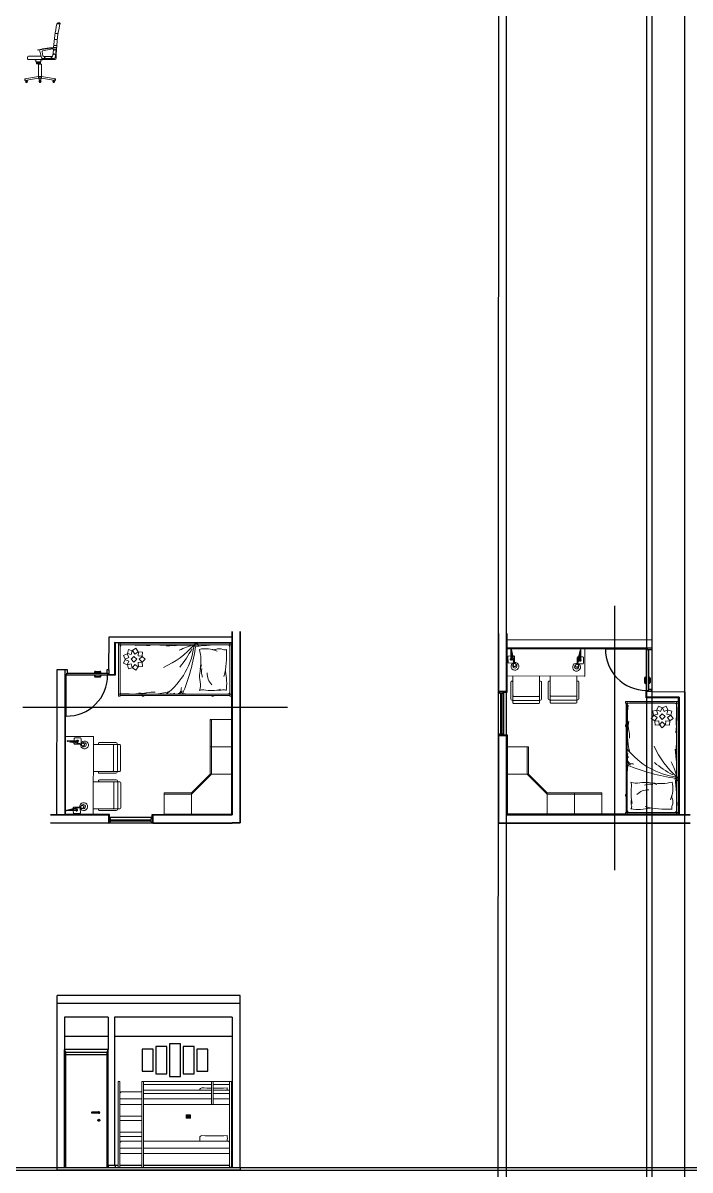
# Model space of a CAD drawing. Header units: millimetres. Extents: x 1895 to 4395, y 995 to 3089.
# Drawn here: x 3177 to 4395, y 995 to 3089 of the extents above; entities that cross this region are included whole.
import ezdxf

# ---------------------------------------------------------------- set-up
doc = ezdxf.new("R2010")
doc.units = ezdxf.units.MM
for name, color, linetype, lineweight in [('A-DOOR-FULL', 1, 'Continuous', 25), ('A-FURN', 2, 'Continuous', 18), ('A-GLAZ-FULL', 4, 'Continuous', 25), ('A-WALL-FULL', 3, 'Continuous', 35), ('A-WALL-FULL-EXTR', 3, 'Continuous', 35), ('A-WALL-FULL-INTR', 1, 'Continuous', 25), ('INFISSI_sez', 32, 'Continuous', 9)]:
    doc.layers.add(name, color=color, linetype=linetype, lineweight=lineweight)
doc.layers.add('PROSPETTI', color=252, linetype='Continuous')

# ---------------------------------------------------------------- blocks, each defined once
blk = doc.blocks.new('$MANIGLIA')
at = {"layer": 'PROSPETTI'}
blk.add_lwpolyline([(-21.1, -105.5, 1), (-21.1, -106.5), (-8.1, -106.5, 1), (-8.1, -105.5)], format="xyb", close=True, dxfattribs=at)
for radius in [2, 1]:
    blk.add_circle((-8.3, -120), radius, dxfattribs=at)
for centre, radius, start, end in [((-8.1, -106), 1.38, 201.3169, 158.6831), ((-19.6, -106), 0.5, 90, 270)]:
    blk.add_arc(centre, radius, start, end, dxfattribs=at)

msp = doc.modelspace()

# ---------------------------------------------------------------- linework, layer by layer
for p, q in [((4257.1, 2025.1, 35), (4257.1, 1542, 35)), ((3345.4, 1957.1), (3344.4, 1958.1)), ((3558.1, 1957.1), (3345.4, 1957.1)), ((3345.4, 1957.1), (3345.4, 1898)), ((3558.1, 1957.1), (3559.1, 1958.1)), ((3558.1, 1957.1), (3558.1, 1644.1)), ((4061.3, 1947.2, 35), (4060.5, 1948.2, 35)), ((4061.3, 1867.2, 35), (4061.3, 1947.2, 35)), ((4061.3, 1947.2, 35), (4315.5, 1947.2, 35)), ((3255.1, 1644.1), (3255.1, 1898.3)), ((3332.1, 1898, 24.6), (3332.1, 1898.2, 24.6)), ((3345.4, 1898), (3332.1, 1898, 24.6)), ((3345.4, 1898), (3344.4, 1899)), ((4055.4, 1867.2, 35), (4061.3, 1867.2, 35)), ((4061.3, 1867.2, 35), (4060.5, 1868.2, 35)), ((4315.2, 1857, 35), (4315.2, 1870.2, 59.6)), ((4315.2, 1870.2, 59.6), (4315.5, 1870.2, 59.6)), ((4315.2, 1857, 35), (4316.2, 1858, 35)), ((4374.4, 1857, 35), (4315.2, 1857, 35)), ((4374.4, 1857, 35), (4375.4, 1858, 35)), ((4374.4, 1644.2, 35), (4374.4, 1857, 35)), ((3177.2, 1839.9), (3660.4, 1839.9)), ((4055.4, 1789.2, 35), (4061.3, 1789.2, 35)), ((4061.3, 1789.2, 35), (4060.3, 1788.2, 35)), ((4061.3, 1789.2, 35), (4061.3, 1644.2, 35)), ((3255.1, 1644.1), (3254.1, 1643.3)), ((3335.1, 1644.1), (3255.1, 1644.1)), ((3335.1, 1644.1), (3334.1, 1643.3)), ((3335.1, 1638.2), (3335.1, 1644.1)), ((3413.1, 1638.2), (3413.1, 1644.1)), ((3413.1, 1644.1), (3414.1, 1643.1)), ((3413.1, 1644.1), (3558.1, 1644.1)), ((3558.1, 1644.1), (3559.1, 1643.1)), ((4061.3, 1644.2, 35), (4060.3, 1643.2, 35)), ((4374.4, 1644.2, 35), (4061.3, 1644.2, 35)), ((4374.4, 1644.2, 35), (4375.4, 1643.2, 35)), ((3574.1, 1313.5), (3239.5, 1313.5)), ((3239.5, 999.5), (3239.5, 1313.5)), ((3574.1, 999.5), (3574.1, 1313.5)), ((3574.1, 1298.6), (3239.5, 1298.6)), ((3253.1, 1273.5), (3253.1, 1214.5)), ((3333.1, 1273.5), (3253.1, 1273.5)), ((3333.1, 1273.5), (3333.1, 1214.5)), ((3559.1, 1273.5), (3344.4, 1273.5)), ((3344.4, 1273.5), (3344.4, 1003.5)), ((3559.1, 1273.5), (3559.1, 999.5)), ((3239.5, 1238.2), (3239.1, 1238.2)), ((3333.1, 1238.2), (3253.1, 1238.2)), ((3559.1, 1238.2), (3344.4, 1238.2)), ((3414.9, 1215.2), (3394.9, 1215.2)), ((3394.9, 1215.2), (3394.9, 1175.2)), ((3414.9, 1175.2), (3414.9, 1215.2)), ((3439.9, 1220.2), (3419.9, 1220.2)), ((3419.9, 1220.2), (3419.9, 1170.2)), ((3439.9, 1170.2), (3439.9, 1220.2)), ((3464.9, 1225.2), (3444.9, 1225.2)), ((3444.9, 1225.2), (3444.9, 1165.2)), ((3464.9, 1165.2), (3464.9, 1225.2)), ((3489.9, 1220.2), (3469.9, 1220.2)), ((3469.9, 1220.2), (3469.9, 1170.2)), ((3489.9, 1170.2), (3489.9, 1220.2)), ((3514.9, 1215.2), (3494.9, 1215.2)), ((3494.9, 1215.2), (3494.9, 1175.2)), ((3514.9, 1175.2), (3514.9, 1215.2)), ((3394.9, 1175.2), (3414.9, 1175.2)), ((3494.9, 1175.2), (3514.9, 1175.2)), ((3419.9, 1170.2), (3439.9, 1170.2)), ((3444.9, 1165.2), (3464.9, 1165.2)), ((3469.9, 1170.2), (3489.9, 1170.2)), ((3559.1, 999.5), (3559.1, 1089.5)), ((3239.5, 999.5), (3574.1, 999.5)), ((3239.5, 994.5), (3239.5, 999.5)), ((3574.1, 994.5), (3239.5, 994.5)), ((3253.1, 1003.5), (3253.9, 1003.5)), ((3254.1, 1003.3), (3254.1, 999.5)), ((3333.1, 1003.3), (3333.1, 999.5)), ((3333.3, 1003.5), (3334.1, 1003.5)), ((3334.1, 1003.5), (3351.1, 1003.5)), ((3345.2, 1003.5), (3344.4, 1003.5)), ((3345.4, 1003.3), (3345.4, 999.5)), ((3351.1, 999.5), (3354.6, 999.5)), ((3354.1, 1003.5), (3394.1, 1003.5)), ((3397.1, 1003.5), (3554.6, 1003.5)), ((3558.1, 999.5), (3554.6, 999.5)), ((3558.3, 1003.5), (3558.1, 1003.5)), ((3558.3, 1003.5), (3559.1, 1003.5)), ((3574.1, 999.5), (3574.1, 994.5))]:
    msp.add_line(p, q)
for p, direction in [((4045.3, 1628.2, 35), (0.000535, 1)), ((4060.3, 1643.2, 35), (0, 1)), ((4315.5, 1946.2, 35), (0, -1)), ((4325.5, 1962.7, 35), (0, -1)), ((4385.5, 1643.2, 35), (0, 1)), ((3574.1, 999.5), (1, 0)), ((3239.5, 994.5), (1, 0))]:
    msp.add_xline(p, direction)
for centre, start, end in [((3253.9, 1003.3), 0, 90), ((3333.3, 1003.3), 90, 180), ((3345.2, 1003.3), 0, 90), ((3558.3, 1003.3), 90, 180)]:
    msp.add_arc(centre, 0.2, start, end)
at = {"layer": 'A-DOOR-FULL'}
for p, q in [((4316.7, 1948.2, 35), (4316.7, 1945, 35)), ((4325.5, 1948.2, 35), (4325.5, 1944.2, 35)), ((4240.7, 1946.2, 35), (4315.5, 1946.2, 35)), ((4315.5, 1871.4, 35), (4315.5, 1946.2, 35)), ((4315.5, 1946.2, 35), (4316.7, 1946.2, 35)), ((4316.7, 1945, 35), (4319.1, 1945, 35)), ((4319.1, 1945, 35), (4319.1, 1870.2, 35)), ((4325.5, 1944.2, 35), (4319.1, 1944.2, 35)), ((3254.1, 1908.3), (3258.2, 1908.3)), ((3258.2, 1908.3), (3258.2, 1901.8)), ((3334.1, 1907.8), (3330.1, 1907.8)), ((3330.1, 1907.8), (3330.1, 1901.9)), ((3334.1, 1907.8), (3334.1, 1899)), ((3254.1, 1899.4), (3257.4, 1899.4)), ((3256.1, 1898.2), (3256.1, 1899.4)), ((3330.9, 1898.2), (3256.1, 1898.2)), ((3256.2, 1823.4), (3256.1, 1898.2)), ((3257.4, 1901.8), (3332.1, 1901.9)), ((3257.4, 1899.4), (3257.4, 1901.8)), ((3309.6, 1905.1), (3317.6, 1905.1)), ((3309.6, 1904.3), (3317.6, 1904.3)), ((3309.6, 1895.8), (3317.6, 1895.8)), ((3309.6, 1895), (3317.6, 1895)), ((3317.7, 1902.3), (3320, 1902.3)), ((3317.7, 1901.9), (3317.7, 1902.3)), ((3317.7, 1898.2), (3317.7, 1897.8)), ((3317.7, 1897.8), (3320, 1897.8)), ((3318.4, 1902.3), (3318.4, 1903.5)), ((3318.4, 1897.8), (3318.4, 1896.6)), ((3319.2, 1902.3), (3319.2, 1903.5)), ((3319.2, 1897.8), (3319.2, 1896.6)), ((3320, 1901.9), (3320, 1902.3)), ((3320, 1898.2), (3320, 1897.8)), ((3330.9, 1898.2), (3332.1, 1898.2, 24.6)), ((3332.1, 1898.2, 24.6), (3332.1, 1901.9)), ((3334.1, 1899), (3332.1, 1899)), ((4312.2, 1892.8, 35), (4312.2, 1884.7, 35)), ((4313.1, 1892.8, 35), (4313.1, 1884.7, 35)), ((4321.5, 1892.8, 35), (4321.5, 1884.7, 35)), ((4322.3, 1892.8, 35), (4322.3, 1884.7, 35)), ((4315.1, 1883.9, 35), (4313.9, 1883.9, 35)), ((4315.1, 1883.1, 35), (4313.9, 1883.1, 35)), ((4315.1, 1884.6, 35), (4315.1, 1882.4, 35)), ((4315.5, 1884.6, 35), (4315.1, 1884.6, 35)), ((4315.5, 1882.4, 35), (4315.1, 1882.4, 35)), ((4315.5, 1871.4, 35), (4315.5, 1870.2, 59.6)), ((4315.5, 1870.2, 59.6), (4319.1, 1870.2, 35)), ((4316.2, 1868.2, 35), (4316.2, 1870.2, 35)), ((4325.1, 1868.2, 35), (4316.2, 1868.2, 35)), ((4319.1, 1884.6, 35), (4319.5, 1884.6, 35)), ((4319.1, 1882.4, 35), (4319.5, 1882.4, 35)), ((4325.1, 1872.2, 35), (4319.1, 1872.2, 35)), ((4319.5, 1884.6, 35), (4319.5, 1882.4, 35)), ((4319.5, 1883.9, 35), (4320.7, 1883.9, 35)), ((4319.5, 1883.1, 35), (4320.7, 1883.1, 35)), ((4325.1, 1868.2, 35), (4325.1, 1872.2, 35)), ((3253.1, 999.5), (3253.1, 1214.5)), ((3333.1, 1214.5), (3253.1, 1214.5)), ((3255.3, 1209.5), (3253.1, 1214.5)), ((3333.1, 1214.5), (3254.1, 1214.5)), ((3255.3, 999.5), (3255.3, 1209.5)), ((3255.3, 1209.5), (3331.1, 1209.5)), ((3255.3, 1205.5), (3331.1, 1205.5)), ((3331.1, 1209.5), (3333.1, 1214.5)), ((3331.1, 999.5), (3331.1, 1209.5)), ((3333.1, 999.5), (3333.1, 1214.5)), ((3255.3, 1181.5), (3253.1, 1181.5)), ((3255.3, 1179.5), (3253.1, 1179.5)), ((3255.3, 1105.5), (3253.1, 1105.5)), ((3255.3, 1103.5), (3253.1, 1103.5)), ((3255.3, 1029.5), (3253.1, 1029.5)), ((3255.3, 1027.5), (3253.1, 1027.5))]:
    msp.add_line(p, q, dxfattribs=at)
for centre in [(4316.1, 1946.9, 35), (3255.5, 1898.8)]:
    msp.add_circle(centre, 0.604, dxfattribs=at)
for centre, radius, start, end in [((4315.2, 1945, 35), 74.5, 179.1018, 270.2154), ((3257.3, 1898), 74.5, 269.1018, 0.2154), ((3309.6, 1903.5), 1.61, 90, 180), ((3308.4, 1903.5), 0.404, 184.9677, 355.0323), ((3308.4, 1896.6), 0.404, 4.9677, 175.0323), ((3309.6, 1896.6), 1.61, 180, 270), ((3309.6, 1903.5), 0.806, 90, 180), ((3309.6, 1896.6), 0.806, 180, 270), ((3317.6, 1903.5), 1.61, 0, 90), ((3317.6, 1903.5), 0.806, 0, 90), ((3317.6, 1896.6), 0.806, 270, 0), ((3317.6, 1896.6), 1.61, 270, 0), ((4313.9, 1892.8, 35), 1.61, 90, 180), ((4313.9, 1892.8, 35), 0.806, 90, 180), ((4313.8, 1894, 35), 0.404, 274.9677, 85.0323), ((4320.7, 1894, 35), 0.404, 94.9677, 265.0323), ((4320.7, 1892.8, 35), 1.61, 0, 90), ((4320.7, 1892.8, 35), 0.806, 0, 90), ((4313.9, 1884.7, 35), 1.61, 180, 270), ((4313.9, 1884.7, 35), 0.806, 180, 270), ((4320.7, 1884.7, 35), 0.806, 270, 0), ((4320.7, 1884.7, 35), 1.61, 270, 0)]:
    msp.add_arc(centre, radius, start, end, dxfattribs=at)
at = {"layer": 'A-FURN'}
for p, q in [((3239.2, 3087.6), (3239.2, 3087.7)), ((3239.2, 3087.6), (3244.7, 3087.6)), ((3241.2, 3089.2), (3244.2, 3089.2)), ((3244.7, 3087.6), (3244.9, 3088.4)), ((3234.5, 3059.1), (3240, 3059.1)), ((3236, 3070.1), (3241.5, 3070.1)), ((3204.4, 3039.4), (3207.7, 3040)), ((3210.9, 3025.6), (3207.7, 3040)), ((3231.2, 3041.8), (3213.2, 3038.1)), ((3231.8, 3029.5), (3233, 3040.1)), ((3232.9, 3041), (3232.7, 3037.5)), ((3233.4, 3048.1), (3238.9, 3048.1)), ((3235.8, 3025.7), (3238.6, 3044.4)), ((3185.4, 3024.3), (3185.4, 3026.3)), ((3187.4, 3028.3), (3210.3, 3028.3)), ((3187.4, 3022.3), (3231.5, 3022.3)), ((3198.9, 3021.9), (3198.9, 3022.3)), ((3201, 3021.9), (3198.9, 3021.9)), ((3201.7, 3017.6), (3205.9, 3017.6)), ((3202.1, 3017.6), (3202.1, 3015)), ((3202.5, 3017.6), (3202.5, 3015)), ((3202.9, 3017.6), (3202.9, 3015)), ((3203.3, 3017.6), (3203.3, 3015)), ((3203.7, 3017.6), (3203.7, 3015)), ((3204.1, 3017.6), (3204.1, 3015)), ((3204.5, 3017.6), (3204.5, 3015)), ((3204.9, 3017.6), (3204.9, 3015)), ((3205.3, 3017.6), (3205.3, 3015)), ((3205.7, 3017.6), (3205.7, 3015)), ((3207.3, 3017.6), (3207.2, 3017.8)), ((3207.3, 3014.1), (3207.3, 3017.6)), ((3209.3, 3017.6), (3207.3, 3017.6)), ((3209.5, 3017.8), (3209.3, 3017.6)), ((3209.3, 3014.1), (3209.3, 3017.6)), ((3212.8, 3021.9), (3209.6, 3021.9)), ((3209.6, 3020.1), (3209.6, 3020.8)), ((3213.6, 3029.4), (3212, 3036.3)), ((3234.3, 3024.4), (3212.4, 3024.4)), ((3212.4, 3024.4), (3234.3, 3024.4)), ((3212.8, 3022.3), (3212.8, 3021.9)), ((3215.1, 3028.2), (3230.3, 3028.2)), ((3232, 3024.4), (3232, 3022.8)), ((3232.5, 3022.3), (3235.9, 3022.3)), ((3201.7, 3015), (3205.9, 3015)), ((3201.7, 3015), (3202.1, 3014.7)), ((3205.9, 3015), (3205.5, 3014.7)), ((3205.9, 3014.1), (3205.9, 2987.5)), ((3205.9, 3014.1), (3210.9, 3014.1)), ((3210.9, 2987.5), (3210.9, 3014.1)), ((3181.2, 2984.1), (3181.2, 2987.1)), ((3181.2, 2984.1), (3181.2, 2987.1)), ((3181.9, 2981.8), (3182.5, 2981.8)), ((3182.5, 2981.8), (3184.3, 2981.8)), ((3183.3, 2984.4), (3183.3, 2983.6)), ((3184.3, 2983.6), (3184.3, 2984.6)), ((3205.9, 2991.6), (3205.6, 2991.2)), ((3205.6, 2991.2), (3205.6, 2988.2)), ((3205.6, 2988.2), (3205.9, 2987.9)), ((3205.9, 2991.6), (3210.9, 2991.6)), ((3205.9, 2987.5), (3207.1, 2987.5)), ((3206.7, 2981.7), (3207.3, 2981.7)), ((3207.1, 2984.4), (3207.1, 2991.3)), ((3210.1, 2991.3), (3207.1, 2991.3)), ((3210.1, 2987.4), (3207.1, 2987.4)), ((3207.1, 2984.4), (3210.1, 2984.4)), ((3207.3, 2981.7), (3209.9, 2981.7)), ((3208.1, 2984.4), (3208.1, 2983.6)), ((3209.1, 2983.6), (3209.1, 2984.4)), ((3209.9, 2981.7), (3210.5, 2981.7)), ((3210.1, 2984.4), (3210.1, 2991.3)), ((3210.1, 2987.5), (3210.9, 2987.5)), ((3210.9, 2991.6), (3211.3, 2991.2)), ((3211.3, 2988.2), (3210.9, 2987.9)), ((3211.3, 2991.2), (3211.3, 2988.2)), ((3232.9, 2984.5), (3232.9, 2983.6)), ((3234.7, 2981.7), (3232.9, 2981.7)), ((3233.8, 2983.6), (3233.8, 2984.4)), ((3234.7, 2981.7), (3235.3, 2981.7)), ((3235.6, 2984.1), (3235.6, 2987.1)), ((3235.6, 2984.1), (3235.6, 2987.1)), ((3351.9, 1956.9), (3351.9, 1859.9)), ((3351.9, 1956.9), (3354.9, 1956.9)), ((3351.9, 1953.4), (3557.9, 1953.4)), ((3354.8, 1867.4), (3354.8, 1949.4)), ((3354.9, 1956.9), (3354.9, 1859.9)), ((3554.9, 1956.4), (3354.9, 1956.4)), ((3488.7, 1953.4), (3489.8, 1953.4)), ((3497.3, 1953.4), (3550.8, 1953.4)), ((3554.8, 1949.4), (3554.8, 1867.4)), ((3554.9, 1859.9), (3554.9, 1956.9)), ((3554.9, 1956.9), (3557.9, 1956.9)), ((3557.9, 1859.9), (3557.9, 1956.9)), ((4060.5, 1948.2, 35), (4060.5, 1868.2, 35)), ((3367.6, 1937.4), (3360.8, 1934.2)), ((3360.8, 1934.2), (3363.9, 1927.4)), ((3363.9, 1927.1), (3360.8, 1920.3)), ((3363.9, 1927.4), (3370.7, 1930.6)), ((3370.7, 1924), (3363.9, 1927.1)), ((3370.7, 1930.6), (3367.6, 1937.4)), ((3369.7, 1944.9), (3367.8, 1937.6)), ((3367.8, 1937.6), (3375, 1935.7)), ((3376.9, 1942.9), (3369.7, 1944.9)), ((3379.9, 1932.6), (3374.5, 1927.3)), ((3374.5, 1927.3), (3379.9, 1922)), ((3375, 1935.7), (3376.9, 1942.9)), ((3383.4, 1947.3), (3377.2, 1943)), ((3377.2, 1943), (3381.5, 1936.8)), ((3385.2, 1927.3), (3379.9, 1932.6)), ((3379.9, 1922), (3385.2, 1927.3)), ((3381.5, 1936.8), (3387.7, 1941.1)), ((3387.7, 1941.1), (3383.4, 1947.3)), ((3387.9, 1941), (3387.3, 1933.5)), ((3387.3, 1933.5), (3394.8, 1932.9)), ((3395.4, 1940.3), (3387.9, 1941)), ((3394.9, 1932.6), (3389.5, 1927.3)), ((3389.5, 1927.3), (3394.9, 1922)), ((3394.8, 1932.9), (3395.4, 1940.3)), ((3400.2, 1927.3), (3394.9, 1932.6)), ((3394.9, 1922), (3400.2, 1927.3)), ((4061.4, 1897.1, 35), (4061.4, 1947.1, 35)), ((4061.4, 1947.1, 35), (4203.4, 1947.1, 35)), ((4062.9, 1921.5, 35), (4062.7, 1931.9, 35)), ((4063.9, 1933.2, 35), (4067.9, 1933.3, 35)), ((4068.1, 1927.1, 35), (4067.7, 1945.2, 35)), ((4067.7, 1945.2, 35), (4072.3, 1925.2, 35)), ((4069, 1945.2, 35), (4073.7, 1925.5, 35)), ((4069.4, 1927.1, 35), (4069.1, 1938.9, 35)), ((4069.2, 1933.3, 35), (4070.4, 1933.3, 35)), ((4071.8, 1933.3, 35), (4073.1, 1933.4, 35)), ((4074.4, 1932.1, 35), (4074.6, 1921.7, 35)), ((4189.2, 1930.7, 35), (4189, 1920.3, 35)), ((4194.6, 1943.8, 35), (4190, 1924, 35)), ((4191.8, 1931.9, 35), (4190.5, 1931.9, 35)), ((4195.9, 1943.7, 35), (4191.3, 1923.7, 35)), ((4194.4, 1931.8, 35), (4193.2, 1931.8, 35)), ((4194.2, 1925.7, 35), (4194.5, 1937.5, 35)), ((4195.6, 1925.6, 35), (4195.9, 1943.7, 35)), ((4199.7, 1931.7, 35), (4195.7, 1931.8, 35)), ((4200.7, 1920.1, 35), (4200.9, 1930.5, 35)), ((4203.4, 1947.1, 35), (4203.4, 1896.3, 35)), ((3360.8, 1920.3), (3367.6, 1917.2)), ((3367.6, 1917.2), (3370.7, 1924)), ((3375, 1918.9), (3367.8, 1916.9)), ((3367.8, 1916.9), (3369.7, 1909.7)), ((3369.7, 1909.7), (3376.9, 1911.6)), ((3376.9, 1911.6), (3375, 1918.9)), ((3381.5, 1917.7), (3377.2, 1911.6)), ((3377.2, 1911.6), (3383.4, 1907.3)), ((3387.7, 1913.4), (3381.5, 1917.7)), ((3383.4, 1907.3), (3387.7, 1913.4)), ((3394.8, 1921.7), (3387.3, 1921.1)), ((3387.3, 1921.1), (3387.9, 1913.6)), ((3387.9, 1913.6), (3395.4, 1914.2)), ((3395.4, 1914.2), (3394.8, 1921.7)), ((4072, 1920.5, 35), (4064.2, 1920.3, 35)), ((4069.4, 1927.1, 35), (4068.1, 1927.1, 35)), ((4072.3, 1925.2, 35), (4073.6, 1919.5, 35)), ((4073.4, 1920.5, 35), (4073.4, 1920.5, 35)), ((4074.9, 1919.8, 35), (4073.7, 1925.5, 35)), ((4188.7, 1918.4, 35), (4190, 1924, 35)), ((4191.3, 1923.7, 35), (4190, 1918.1, 35)), ((4190.2, 1919, 35), (4190.2, 1919, 35)), ((4191.6, 1919, 35), (4199.4, 1918.8, 35)), ((4194.2, 1925.7, 35), (4195.6, 1925.7, 35)), ((4201.7, 1896.3, 35), (4061.4, 1897.1, 35)), ((4068.1, 1854.7, 35), (4068.1, 1885.7, 35)), ((4070.3, 1887, 35), (4069.4, 1887, 35)), ((4122.8, 1887, 35), (4121.9, 1887, 35)), ((4124.1, 1854.7, 35), (4124.1, 1885.7, 35)), ((4136.2, 1855.2, 35), (4136.2, 1886.2, 35)), ((4138.4, 1887.5, 35), (4137.5, 1887.5, 35)), ((4190.9, 1887.5, 35), (4190, 1887.5, 35)), ((4192.2, 1855.2, 35), (4192.2, 1886.2, 35)), ((4203.4, 1896.3, 35), (4201.7, 1896.3, 35)), ((3354.9, 1863.4), (3351.9, 1863.4)), ((3351.9, 1859.9), (3354.9, 1859.9)), ((3394.9, 1863.4), (3354.9, 1863.4)), ((3354.9, 1861.4), (3394.9, 1861.4)), ((3550.8, 1863.4), (3358.8, 1863.4)), ((3557.9, 1863.4), (3394.9, 1863.4)), ((3394.9, 1861.4), (3394.9, 1863.4)), ((3394.9, 1861.4), (3394.9, 1859.9)), ((3394.9, 1861.4), (3397.9, 1861.4)), ((3394.9, 1859.9), (3397.9, 1859.9)), ((3397.9, 1859.9), (3397.9, 1861.4)), ((3397.9, 1861.4), (3554.9, 1861.4)), ((3438.9, 1863.4), (3448.6, 1863.4)), ((3480.7, 1863.5), (3541.5, 1863.5)), ((3521.9, 1861.4), (3521.9, 1859.9)), ((3521.9, 1859.9), (3524.9, 1859.9)), ((3524.9, 1859.9), (3524.9, 1861.4)), ((3554.9, 1859.9), (3557.9, 1859.9)), ((4070.1, 1852.7, 35), (4071.6, 1852.7, 35)), ((4071.6, 1852.7, 35), (4071.6, 1861.5, 35)), ((4071.6, 1850.5, 35), (4071.6, 1859.1, 35)), ((4071.6, 1848, 35), (4071.6, 1850.5, 35)), ((4072, 1859.5, 35), (4073.6, 1859.5, 35)), ((4073.1, 1852, 35), (4119.1, 1852, 35)), ((4119.1, 1846.5, 35), (4073.1, 1846.5, 35)), ((4120.2, 1859.5, 35), (4118.6, 1859.5, 35)), ((4120.6, 1852.7, 35), (4120.6, 1861.5, 35)), ((4120.6, 1850.5, 35), (4120.6, 1859.1, 35)), ((4120.6, 1852.7, 35), (4122.1, 1852.7, 35)), ((4120.6, 1848, 35), (4120.6, 1850.5, 35)), ((4138.2, 1853.2, 35), (4139.7, 1853.2, 35)), ((4139.7, 1853.2, 35), (4139.7, 1862, 35)), ((4139.7, 1851, 35), (4139.7, 1859.6, 35)), ((4139.7, 1848.5, 35), (4139.7, 1851, 35)), ((4140.1, 1860, 35), (4141.7, 1860, 35)), ((4141.2, 1852.5, 35), (4187.2, 1852.5, 35)), ((4187.2, 1847, 35), (4141.2, 1847, 35)), ((4188.3, 1860, 35), (4186.7, 1860, 35)), ((4188.7, 1853.2, 35), (4188.7, 1862, 35)), ((4188.7, 1851, 35), (4188.7, 1859.6, 35)), ((4188.7, 1853.2, 35), (4190.2, 1853.2, 35)), ((4188.7, 1848.5, 35), (4188.7, 1851, 35)), ((4374.2, 1850.4, 35), (4277.2, 1850.4, 35)), ((4277.2, 1850.4, 35), (4277.2, 1847.4, 35)), ((4374.2, 1847.4, 35), (4277.2, 1847.4, 35)), ((4278.7, 1847.4, 35), (4278.7, 1807.4, 35)), ((4280.7, 1847.4, 35), (4280.7, 1850.4, 35)), ((4280.7, 1807.4, 35), (4280.7, 1847.4, 35)), ((4280.7, 1651.5, 35), (4280.7, 1843.5, 35)), ((4284.7, 1847.5, 35), (4366.7, 1847.5, 35)), ((4370.7, 1850.4, 35), (4370.7, 1644.4, 35)), ((4373.7, 1647.4, 35), (4373.7, 1847.4, 35)), ((4374.2, 1850.4, 35), (4374.2, 1847.4, 35)), ((4328.8, 1825.1, 35), (4324.5, 1819, 35)), ((4334.2, 1834.6, 35), (4326.9, 1832.6, 35)), ((4326.9, 1832.6, 35), (4328.9, 1825.4, 35)), ((4335, 1820.8, 35), (4328.8, 1825.1, 35)), ((4328.9, 1825.4, 35), (4336.1, 1827.3, 35)), ((4336.1, 1827.3, 35), (4334.2, 1834.6, 35)), ((4337.6, 1841.6, 35), (4334.4, 1834.8, 35)), ((4334.4, 1834.8, 35), (4341.2, 1831.6, 35)), ((4344.4, 1838.4, 35), (4337.6, 1841.6, 35)), ((4344.5, 1827.8, 35), (4339.2, 1822.5, 35)), ((4339.2, 1822.5, 35), (4344.5, 1817.2, 35)), ((4341.2, 1831.6, 35), (4344.4, 1838.4, 35)), ((4349.8, 1822.5, 35), (4344.5, 1827.8, 35)), ((4344.5, 1817.2, 35), (4349.8, 1822.5, 35)), ((4351.5, 1841.6, 35), (4344.7, 1838.4, 35)), ((4344.7, 1838.4, 35), (4347.8, 1831.6, 35)), ((4347.8, 1831.6, 35), (4354.6, 1834.8, 35)), ((4354.6, 1834.8, 35), (4351.5, 1841.6, 35)), ((4354.9, 1834.6, 35), (4352.9, 1827.3, 35)), ((4352.9, 1827.3, 35), (4360.2, 1825.4, 35)), ((4360.2, 1825.1, 35), (4354.1, 1820.8, 35)), ((4362.1, 1832.6, 35), (4354.9, 1834.6, 35)), ((4360.2, 1825.4, 35), (4362.1, 1832.6, 35)), ((4364.5, 1819, 35), (4360.2, 1825.1, 35)), ((3519.6, 1816.6), (3522.1, 1816.6)), ((3521.6, 1817.2), (3521.6, 1767.2)), ((4278.7, 1807.4, 35), (4277.2, 1807.4, 35)), ((4277.2, 1807.4, 35), (4277.2, 1804.4, 35)), ((4277.2, 1804.4, 35), (4278.7, 1804.4, 35)), ((4278.7, 1807.4, 35), (4278.7, 1804.4, 35)), ((4278.7, 1807.4, 35), (4280.7, 1807.4, 35)), ((4278.7, 1804.4, 35), (4278.7, 1647.4, 35)), ((4280.7, 1644.4, 35), (4280.7, 1807.4, 35)), ((4324.5, 1819, 35), (4330.7, 1814.7, 35)), ((4330.7, 1814.7, 35), (4335, 1820.8, 35)), ((4338.3, 1815.1, 35), (4330.8, 1814.4, 35)), ((4330.8, 1814.4, 35), (4331.5, 1806.9, 35)), ((4331.5, 1806.9, 35), (4338.9, 1807.6, 35)), ((4338.9, 1807.6, 35), (4338.3, 1815.1, 35)), ((4344.5, 1812.8, 35), (4339.2, 1807.5, 35)), ((4339.2, 1807.5, 35), (4344.5, 1802.2, 35)), ((4349.8, 1807.5, 35), (4344.5, 1812.8, 35)), ((4344.5, 1802.2, 35), (4349.8, 1807.5, 35)), ((4350.8, 1815.1, 35), (4350.1, 1807.6, 35)), ((4350.1, 1807.6, 35), (4357.6, 1806.9, 35)), ((4358.2, 1814.4, 35), (4350.8, 1815.1, 35)), ((4354.1, 1820.8, 35), (4358.4, 1814.7, 35)), ((4357.6, 1806.9, 35), (4358.2, 1814.4, 35)), ((4358.4, 1814.7, 35), (4364.5, 1819, 35)), ((3255.2, 1644.2), (3255.2, 1786.2)), ((3255.2, 1786.2), (3306, 1786.2)), ((3270.6, 1782.4), (3270.5, 1778.4)), ((3282.3, 1783.5), (3271.9, 1783.7)), ((3283.3, 1774.4), (3283.5, 1782.2)), ((3306, 1784.4), (3305.2, 1644.2)), ((3306, 1786.2), (3306, 1784.4)), ((3276.7, 1778.3), (3258.6, 1778.7)), ((3258.6, 1778.7), (3278.6, 1774.1)), ((3258.6, 1777.4), (3278.3, 1772.7)), ((3276.7, 1777), (3264.9, 1777.2)), ((3270.5, 1774.6), (3270.4, 1773.2)), ((3270.5, 1777.1), (3270.5, 1775.9)), ((3271.7, 1772), (3282.1, 1771.8)), ((3276.7, 1777), (3276.7, 1778.3)), ((3284, 1771.4), (3278.3, 1772.7)), ((3278.6, 1774.1), (3284.3, 1772.8)), ((3283.3, 1773), (3283.3, 1773)), ((3314.9, 1773.7), (3314.9, 1772.8)), ((3347.1, 1775), (3316.2, 1775)), ((3349.1, 1771.5), (3340.4, 1771.5)), ((3342.4, 1771.1), (3342.4, 1769.5)), ((3351.3, 1771.5), (3342.8, 1771.5)), ((3349.1, 1771.5), (3349.1, 1773)), ((3349.8, 1724), (3349.8, 1770)), ((3353.9, 1771.5), (3351.3, 1771.5)), ((3355.4, 1770), (3355.4, 1724)), ((3519.1, 1767.2), (3558.1, 1767.2)), ((3521.6, 1767.2), (3521.6, 1717.2)), ((4097.9, 1767.2, 35), (4097.9, 1717.2, 35)), ((4280.7, 1763.5, 35), (4280.7, 1753.8, 35)), ((3314.9, 1721.2), (3314.9, 1720.3)), ((3347.1, 1719), (3316.2, 1719)), ((3349.1, 1722.5), (3340.4, 1722.5)), ((3342.4, 1722.9), (3342.4, 1724.5)), ((3351.3, 1722.5), (3342.8, 1722.5)), ((3349.1, 1721), (3349.1, 1722.5)), ((3353.9, 1722.5), (3351.3, 1722.5)), ((4280.7, 1721.7, 35), (4280.7, 1660.8, 35)), ((3315.4, 1705.6), (3315.4, 1704.7)), ((3347.6, 1706.9), (3316.7, 1706.9)), ((3349.6, 1703.4), (3340.9, 1703.4)), ((3342.9, 1703), (3342.9, 1701.4)), ((3351.8, 1703.4), (3343.3, 1703.4)), ((3349.6, 1703.4), (3349.6, 1704.9)), ((3350.3, 1655.9), (3350.3, 1701.9)), ((3354.4, 1703.4), (3351.8, 1703.4)), ((3355.9, 1701.9), (3355.9, 1655.9)), ((3485.1, 1680.7), (3521.6, 1717.2)), ((3519.1, 1717.2), (3558.1, 1717.2)), ((4100.4, 1717.2, 35), (4061.4, 1717.2, 35)), ((4097.9, 1717.2, 35), (4134.4, 1680.7, 35)), ((4370.7, 1713.6, 35), (4370.7, 1712.5, 35)), ((4370.7, 1705, 35), (4370.7, 1651.5, 35)), ((3435.1, 1680.7), (3485.1, 1680.7)), ((3485.1, 1683.2), (3485.1, 1644.2)), ((4134.4, 1683.2, 35), (4134.4, 1644.2, 35)), ((4184.4, 1680.7, 35), (4134.4, 1680.7, 35)), ((4184.4, 1683.2, 35), (4184.4, 1644.2, 35)), ((4234.4, 1680.7, 35), (4184.4, 1680.7, 35)), ((4233.9, 1682.7, 35), (4233.9, 1680.2, 35)), ((4278.7, 1680.4, 35), (4277.2, 1680.4, 35)), ((4277.2, 1680.4, 35), (4277.2, 1677.4, 35)), ((4277.2, 1677.4, 35), (4278.7, 1677.4, 35)), ((3257.1, 1651.8), (3276.9, 1656.4)), ((3257.2, 1650.5), (3277.2, 1655.1)), ((3269, 1654.6), (3269, 1655.9)), ((3270.2, 1657.2), (3280.6, 1657.4)), ((3282.5, 1657.7), (3276.9, 1656.4)), ((3277.2, 1655.1), (3282.8, 1656.4)), ((3281.9, 1656.2), (3281.9, 1656.1)), ((3342.9, 1654.8), (3342.9, 1656.4)), ((3254.1, 1643.3), (3334.1, 1643.3)), ((3305.2, 1644.2), (3255.2, 1644.2)), ((3275.3, 1650.8), (3257.2, 1650.5)), ((3275.2, 1652.1), (3263.4, 1651.9)), ((3269.1, 1652), (3269, 1653.2)), ((3269.2, 1646.7), (3269.1, 1650.7)), ((3280.8, 1645.7), (3270.4, 1645.5)), ((3275.2, 1652.1), (3275.2, 1650.8)), ((3281.9, 1654.8), (3282, 1646.9)), ((3315.4, 1653.1), (3315.4, 1652.2)), ((3347.6, 1650.9), (3316.7, 1650.9)), ((3349.6, 1654.4), (3340.9, 1654.4)), ((3351.8, 1654.4), (3343.3, 1654.4)), ((3349.6, 1652.9), (3349.6, 1654.4)), ((3354.4, 1654.4), (3351.8, 1654.4)), ((4277.2, 1647.4, 35), (4374.2, 1647.4, 35)), ((4277.2, 1647.4, 35), (4277.2, 1644.4, 35)), ((4277.2, 1644.4, 35), (4374.2, 1644.4, 35)), ((4366.7, 1647.5, 35), (4284.7, 1647.5, 35)), ((4374.2, 1647.4, 35), (4374.2, 1644.4, 35)), ((3354.1, 1156.5), (3351.1, 1156.5)), ((3351.1, 1156.5), (3351.1, 999.5)), ((3354.1, 999.5), (3354.1, 1156.5)), ((3394.1, 1156.5), (3394.1, 999.5)), ((3397.1, 1156.5), (3394.1, 1156.5)), ((3397.1, 999.5), (3397.1, 1156.5)), ((3554.6, 1156.5), (3397.1, 1156.5)), ((3521.6, 1114.5), (3521.6, 1156.5)), ((3524.6, 1156.5), (3524.6, 1114.5)), ((3554.6, 999.5), (3554.6, 1156.5)), ((3554.6, 1156.5), (3558.1, 1156.5)), ((3558.1, 1156.5), (3558.1, 999.5)), ((3354.1, 1133.5), (3354.1, 1124.5)), ((3358.1, 1137.5), (3394.1, 1137.5)), ((3397.1, 1150.5), (3521.6, 1150.5)), ((3521.6, 1140.5), (3397.1, 1140.5)), ((3397.1, 1134.5), (3521.6, 1134.5)), ((3524.6, 1150.5), (3554.6, 1150.5)), ((3554.6, 1140.5), (3524.6, 1140.5)), ((3524.6, 1134.5), (3554.6, 1134.5)), ((3394.1, 1124.5), (3354.1, 1124.5)), ((3394.1, 1114.5), (3354.1, 1114.5)), ((3521.6, 1124.5), (3397.1, 1124.5)), ((3554.6, 1114.5), (3397.1, 1114.5)), ((3554.6, 1124.5), (3524.6, 1124.5)), ((3354.1, 1093.2), (3394.1, 1093.2)), ((3394.1, 1085.2), (3354.1, 1085.2)), ((3354.1, 1063.9), (3394.1, 1063.9)), ((3394.1, 1055.9), (3354.1, 1055.9)), ((3358.1, 1047.5), (3394.1, 1047.5)), ((3397.1, 1047.5), (3550.6, 1047.5)), ((3354.1, 1043.5), (3354.1, 1034.5)), ((3354.1, 1034.5), (3394.1, 1034.5)), ((3397.1, 1034.5), (3554.6, 1034.5)), ((3554.6, 1043.5), (3554.6, 1034.5)), ((3354.1, 1024.5), (3394.1, 1024.5)), ((3397.1, 1024.5), (3554.6, 1024.5))]:
    msp.add_line(p, q, dxfattribs=at)
for points in [[(3201, 3022.3), (3209.6, 3022.3), (3209.6, 3018.5), (3201, 3018.5)], [(3207.2, 3018.5), (3207.2, 3017.8), (3209.5, 3017.8), (3209.5, 3018.5)], [(3435.1, 1644.2), (3558.1, 1644.2), (3558.1, 1817.2), (3519.1, 1817.2), (3519.1, 1717.2), (3485.1, 1683.2), (3435.1, 1683.2)], [(3475.3, 1095.3), (3483.3, 1095.3), (3483.3, 1089.5), (3475.3, 1089.5)], [(3475.9, 1094.7), (3478, 1094.7), (3478, 1090.1), (3475.9, 1090.1)], [(3478.3, 1094.7), (3480.3, 1094.7), (3480.3, 1090.1), (3478.3, 1090.1)], [(3480.6, 1094.7), (3482.7, 1094.7), (3482.7, 1090.1), (3480.6, 1090.1)]]:
    msp.add_lwpolyline(points, close=True, dxfattribs=at)
for points in [[(3201.7, 3015), (3201.7, 3017.6)], [(3202.2, 3018.5), (3202.1, 3018.4), (3202.2, 3018.2), (3202.1, 3018.1), (3202.2, 3018), (3202.1, 3017.9), (3202.2, 3017.8), (3202.1, 3017.7), (3202.2, 3017.6)], [(3205.4, 3018.5), (3205.6, 3018.4), (3205.4, 3018.2), (3205.6, 3018.1), (3205.4, 3018), (3205.6, 3017.9), (3205.4, 3017.8), (3205.6, 3017.7), (3205.4, 3017.6)], [(3205.9, 3017.6), (3205.9, 3015)], [(3205.5, 3014.7), (3202.1, 3014.7)], [(3205.6, 2988.2), (3180.4, 2983.9), (3180.4, 2986.9), (3205.6, 2991.2)], [(3211.3, 2988.2), (3236.4, 2983.9), (3236.4, 2986.9), (3211.3, 2991.2)]]:
    msp.add_lwpolyline(points, dxfattribs=at)
at = {"layer": 'A-FURN', "elevation": 35}
for points in [[(4072.2, 1916.3, -0.095681), (4072.2, 1917.4, -0.097282), (4072.6, 1918.5, -0.099637), (4073.3, 1919.3, -0.101368), (4074.3, 1919.7, -0.101368), (4075.3, 1919.7, -0.099637), (4076.3, 1919.3, -0.097282), (4077.1, 1918.6, -0.095681), (4077.5, 1917.5, -0.095681), (4077.6, 1916.4, -0.097282), (4077.2, 1915.4, -0.099637), (4076.5, 1914.6, -0.101368), (4075.5, 1914.2, -0.101368), (4074.4, 1914.2, -0.099637), (4073.4, 1914.6, -0.097282), (4072.7, 1915.3, -0.095681)], [(4191.4, 1914.9, 0.095681), (4191.4, 1916, 0.097282), (4191.1, 1917, 0.099637), (4190.3, 1917.8, 0.101368), (4189.4, 1918.2, 0.101368), (4188.3, 1918.3, 0.099637), (4187.3, 1917.9, 0.097282), (4186.5, 1917.1, 0.095681), (4186.1, 1916.1, 0.095681), (4186, 1915, 0.097282), (4186.4, 1914, 0.099637), (4187.1, 1913.2, 0.101368), (4188.1, 1912.7, 0.101368), (4189.2, 1912.7, 0.099637), (4190.2, 1913.1, 0.097282), (4190.9, 1913.9, 0.095681)]]:
    msp.add_lwpolyline(points, format="xyb", close=True, dxfattribs=at)
for points in [[(4071.6, 1897.1), (4071.6, 1885.7), (4071.6, 1861.5, 0.414214), (4073.6, 1859.5), (4118.6, 1859.5, 0.414213), (4120.6, 1861.5), (4120.6, 1885.7), (4120.6, 1896.8)], [(4139.7, 1896.7), (4139.7, 1886.2), (4139.7, 1862, 0.414214), (4141.7, 1860), (4186.7, 1860, 0.414213), (4188.7, 1862), (4188.7, 1886.2), (4188.7, 1896.4)]]:
    msp.add_lwpolyline(points, format="xyb", dxfattribs=at)
at = {"layer": 'A-FURN'}
for points in [[(3287.5, 1774.2, 0.095681), (3286.4, 1774.2, 0.097282), (3285.3, 1773.8, 0.099637), (3284.5, 1773.1, 0.101368), (3284.1, 1772.1, 0.101368), (3284.1, 1771.1, 0.099637), (3284.5, 1770.1, 0.097282), (3285.2, 1769.3, 0.095681), (3286.2, 1768.8, 0.095681), (3287.3, 1768.8, 0.097282), (3288.4, 1769.2, 0.099637), (3289.2, 1769.9, 0.101368), (3289.6, 1770.9, 0.101368), (3289.6, 1771.9, 0.099637), (3289.2, 1772.9, 0.097282), (3288.5, 1773.7, 0.095681)], [(3286, 1655, -0.095681), (3284.9, 1655, -0.097282), (3283.9, 1655.3, -0.099637), (3283.1, 1656.1, -0.101368), (3282.6, 1657, -0.101368), (3282.6, 1658.1, -0.099637), (3283, 1659.1, -0.097282), (3283.8, 1659.9, -0.095681), (3284.8, 1660.3, -0.095681), (3285.9, 1660.3, -0.097282), (3286.9, 1660, -0.099637), (3287.7, 1659.2, -0.101368), (3288.1, 1658.3, -0.101368), (3288.2, 1657.2, -0.099637), (3287.8, 1656.2, -0.097282), (3287, 1655.4, -0.095681)]]:
    msp.add_lwpolyline(points, format="xyb", close=True, dxfattribs=at)
for points in [[(3305.7, 1722.5), (3316.2, 1722.5), (3340.4, 1722.5, 0.414214), (3342.4, 1724.5), (3342.4, 1769.5, 0.414213), (3340.4, 1771.5), (3316.2, 1771.5), (3306, 1771.5)], [(3305.3, 1654.4), (3316.7, 1654.4), (3340.9, 1654.4, 0.414214), (3342.9, 1656.4), (3342.9, 1701.4, 0.414213), (3340.9, 1703.4), (3316.7, 1703.4), (3305.6, 1703.4)]]:
    msp.add_lwpolyline(points, format="xyb", dxfattribs=at)
at = {"layer": 'A-FURN', "elevation": 35}
msp.add_lwpolyline([(4061.4, 1767.2), (4061.4, 1644.2), (4234.4, 1644.2), (4234.4, 1683.2), (4134.4, 1683.2), (4100.4, 1717.2), (4100.4, 1767.2)], close=True, dxfattribs=at)
at = {"layer": 'A-FURN'}
for centre in [(3235.5, 3040.2), (3217, 3026.3), (3229.3, 3026.3), (3234.3, 3032.4)]:
    msp.add_circle(centre, 0.652, dxfattribs=at)
for centre, radius, start, end in [((3535.6, 3023.7), 303.3, 167.8337, 176.1205), ((3541.2, 3023.7), 303.3, 167.8337, 179.9256), ((3241.2, 3087.2), 2, 90, 167.6732), ((3244.2, 3088.5), 0.7, 349.7405, 90), ((3204.7, 3039.6), 0.447, 143.2422, 216.7578), ((3241.3, 2890.7), 153.7, 90.978, 103.8793), ((3241.3, 2890), 153.7, 91.0123, 102.6147), ((3213.5, 3036.6), 1.5, 102.038, 192.9144), ((3231.5, 3040.3), 1.5, 353.352, 101.5501), ((3187.4, 3026.3), 2, 90, 180), ((3187.4, 3024.3), 2, 180, 270.0141), ((3212.4, 3025.9), 1.5, 192.4357, 270), ((3215.1, 3029.7), 1.5, 192.9144, 270), ((3230.3, 3029.7), 1.5, 270, 353.352), ((3231.5, 3022.8), 0.5, 270.0135, 0), ((3232.5, 3022.8), 0.5, 180, 270), ((3234.3, 3025.9), 1.5, 270, 352.5313), ((3235.9, 3024.3), 2, 270.0141, 353.8797), ((3183.8, 2981.8), 1.91, 104.9882, 180), ((3183.8, 2981.8), 1.32, 180, 28.0642), ((3184.5, 2981.8), 1.83, 96.7519, 180.9034), ((3183.8, 2981.8), 1.91, 75.0118, 104.9882), ((3183.8, 2981.8), 1.91, 35.449, 75.0118), ((3181.4, 2985.7), 4.93, 306.7009, 317.468), ((3181.4, 2985.7), 4.93, 317.468, 324.7631), ((3208.6, 2981.7), 1.91, 104.9882, 180), ((3208.6, 2981.7), 1.32, 180, 0), ((3208.6, 2981.7), 1.91, 75.0118, 104.9882), ((3208.6, 2981.7), 1.91, 0, 75.0118), ((3233.4, 2981.7), 1.91, 104.9882, 144.551), ((3235.8, 2985.7), 4.93, 215.2369, 222.532), ((3233.4, 2981.7), 1.32, 151.9358, 0), ((3235.8, 2985.7), 4.93, 222.532, 233.2991), ((3232.6, 2981.7), 1.83, 359.0966, 83.2481), ((3233.4, 2981.7), 1.91, 75.0118, 104.9882), ((3233.4, 2981.7), 1.91, 0, 75.0118), ((3358.8, 1949.4), 4, 90, 180), ((3374.4, 1586.6), 367.2, 84.5576, 92.4387), ((3413.2, 1402.7), 550.7, 85.6972, 93.223), ((3365.2, 2064.1), 166.5, 294.3833, 318.4532), ((3356.3, 1969.6), 134.5, 307.889, 353.2392), ((3476.8, 1657.1), 296.2, 87.8975, 97.2658), ((3523.5, 1820.5), 137.4, 104.1894, 116.3096), ((3118.9, 2007.3), 377.9, 337.6211, 351.5801), ((3493.5, 1951.9), 4.09, 351.6091, 153.9382), ((3494.5, 1950.7), 4.09, 112.6052, 184.4989), ((3536, 1621.9), 331.6, 88.3703, 97.5322), ((3494.8, 1951.6), 2.06, 351.2915, 168.1256), ((3550.8, 1949.4), 4, 0, 90), ((3301.9, 2043.8), 208.2, 321.0376, 332.0856), ((3510.6, 1896.2), 50.4, 65.118, 102.9862), ((3416.5, 1923.8), 85.6, 350.3266, 14.5973), ((3525.6, 1953.1), 8.48, 249.0161, 292.8808), ((3535.4, 1929.9), 16.7, 65.7877, 112.8808), ((3545.6, 1952.6), 8.14, 245.7877, 291.7124), ((3405.6, 1933.3), 143.5, 344.8925, 4.682), ((4064, 1931.9, 35), 1.24, 91.1396, 181.1396), ((4068.7, 1927.1, 35), 1.76, 113.218, 293.218), ((4068.4, 1945.2, 35), 0.661, 1.1396, 181.1396), ((4068.7, 1927.1, 35), 1.76, 293.218, 69.0612), ((4073.2, 1932.1, 35), 1.24, 1.1396, 91.1396), ((4190.5, 1930.7, 35), 1.24, 88.8604, 178.8604), ((4194.9, 1925.6, 35), 1.76, 110.9388, 246.782), ((4194.9, 1925.6, 35), 1.76, 246.782, 66.782), ((4195.3, 1943.7, 35), 0.661, 358.8604, 178.8604), ((4199.7, 1930.5, 35), 1.24, 358.8604, 88.8604), ((3562.4, 1896.3), 62.6, 160.3559, 189.3926), ((3528.5, 1904.5), 25.4, 167.148, 202.3825), ((4064.2, 1921.5, 35), 1.24, 181.1396, 271.1396), ((4075.6, 1914.2, 35), 7.19, 108.8835, 98.0099), ((4075.3, 1915, 35), 3.96, 142.1638, 63.3375), ((4073.4, 1921.7, 35), 1.24, 345.6739, 1.1396), ((4188, 1912.8, 35), 7.19, 81.9901, 71.1165), ((4188.3, 1913.6, 35), 3.96, 116.6625, 37.8362), ((4190.2, 1920.3, 35), 1.24, 178.8604, 194.3261), ((4199.5, 1920.1, 35), 1.24, 268.8604, 358.8604), ((3466.7, 1880.4), 34.5, 342.3598, 9.3926), ((3542.6, 1901.3), 29.1, 177.8295, 225.0098), ((3443.9, 1882.6), 105.3, 353.1414, 12.4248), ((4069.4, 1885.7, 35), 1.3, 90, 180), ((4070.3, 1885.7, 35), 1.3, 0, 90), ((4121.9, 1885.7, 35), 1.3, 90, 180), ((4122.8, 1885.7, 35), 1.3, 0, 90), ((4137.5, 1886.2, 35), 1.3, 90, 180), ((4138.4, 1886.2, 35), 1.3, 0, 90), ((4190, 1886.2, 35), 1.3, 90, 180), ((4190.9, 1886.2, 35), 1.3, 0, 90), ((3358.8, 1867.4), 4, 180, 270), ((3376.5, 2029), 165.2, 263.8916, 280.9888), ((3412.3, 1980.7), 117.1, 258.5351, 286.0345), ((3414.5, 1834.5), 33, 82.4747, 101.3425), ((3454.8, 1898.7), 35.1, 256.9286, 282.8827), ((3447.9, 1874.1), 10.7, 266.6017, 307.7302), ((3456.7, 1873.4), 10, 274.6849, 320.5984), ((3461.1, 1871.2), 6.92, 282.8827, 348.3869), ((3443.4, 1876.9), 23.2, 335.0339, 356.464), ((3481.5, 1926.3), 62.8, 257.089, 269.2313), ((3505.3, 1858.7), 12.7, 80.3711, 116.9649), ((3520.1, 1946), 75.8, 260.3711, 284.26), ((3536.1, 1892.3), 21.8, 257.312, 285.1988), ((3543.9, 1863.6), 7.89, 54.3788, 105.1988), ((3550.8, 1867.4), 4, 270, 0), ((4070.1, 1854.7, 35), 2, 180, 270), ((4072, 1859.1, 35), 0.4, 90, 180), ((4073.1, 1850.5, 35), 1.5, 90, 180), ((4073.1, 1848, 35), 1.5, 180, 270), ((4119.1, 1850.5, 35), 1.5, 0, 90), ((4119.1, 1848, 35), 1.5, 270, 0), ((4120.2, 1859.1, 35), 0.4, 359.9999, 90), ((4122.1, 1854.7, 35), 2, 270, 0), ((4138.2, 1855.2, 35), 2, 180, 270), ((4140.1, 1859.6, 35), 0.4, 90, 180), ((4141.2, 1851, 35), 1.5, 90, 180), ((4141.2, 1848.5, 35), 1.5, 180, 270), ((4187.2, 1851, 35), 1.5, 0, 90), ((4187.2, 1848.5, 35), 1.5, 270, 0), ((4188.3, 1859.6, 35), 0.4, 359.9999, 90), ((4190.2, 1855.2, 35), 2, 270, 0), ((4284.7, 1843.5, 35), 4, 90, 180), ((4446.2, 1825.8, 35), 165.2, 173.8916, 190.9888), ((4366.7, 1843.5, 35), 4, 0, 90), ((4003.8, 1827.9, 35), 367.2, 354.5576, 2.4387), ((4398, 1790.1, 35), 117.1, 168.5351, 196.0345), ((3819.9, 1789.1, 35), 550.7, 355.6972, 3.223), ((3271.9, 1782.4), 1.24, 88.8604, 178.8604), ((3282.3, 1782.2), 1.24, 358.8604, 88.8604), ((4251.7, 1787.8, 35), 33, 352.4747, 11.3425), ((3258.6, 1778), 0.661, 88.8604, 268.8604), ((3271.7, 1773.2), 1.24, 178.8604, 268.8604), ((3276.7, 1777.7), 1.76, 336.782, 156.782), ((3276.7, 1777.7), 1.76, 200.9388, 336.782), ((3282.1, 1773), 1.24, 268.8604, 284.3261), ((3289.6, 1770.8), 7.19, 171.9901, 161.1165), ((3288.8, 1771.1), 3.96, 206.6625, 127.8362), ((3316.2, 1773.7), 1.3, 90, 180), ((3316.2, 1772.8), 1.3, 180, 270), ((3342.8, 1771.1), 0.4, 89.9999, 180), ((3347.1, 1773), 2, 0, 90), ((3351.3, 1770), 1.5, 90, 180), ((3353.9, 1770), 1.5, 0, 90), ((4386.8, 1846, 35), 134.5, 217.889, 263.2392), ((4481.4, 1837.1, 35), 166.5, 204.3833, 228.4532), ((4074.4, 1725.5, 35), 296.2, 357.8975, 7.2658), ((4291.3, 1754.4, 35), 10.7, 176.6017, 217.7302), ((4290.7, 1745.7, 35), 10, 184.6849, 230.5984), ((4315.9, 1747.5, 35), 35.1, 166.9286, 192.8827), ((4288.4, 1741.3, 35), 6.92, 192.8827, 258.3869), ((4237.8, 1678.8, 35), 137.4, 14.1894, 26.3096), ((3316.2, 1721.2), 1.3, 90, 180), ((3316.2, 1720.3), 1.3, 180, 270), ((3342.8, 1722.9), 0.4, 180, 270), ((3347.1, 1721), 2, 270, 0), ((3351.3, 1724), 1.5, 180, 270), ((3353.9, 1724), 1.5, 270, 0), ((4343.5, 1720.8, 35), 62.8, 167.089, 179.2313), ((4424.6, 2083.4, 35), 377.9, 247.6211, 261.5801), ((4294.1, 1759, 35), 23.2, 245.0339, 266.464), ((4461, 1900.4, 35), 208.2, 231.0376, 242.0856), ((3316.7, 1705.6), 1.3, 90, 180), ((3316.7, 1704.7), 1.3, 180, 270), ((3343.3, 1703), 0.4, 89.9999, 180), ((3347.6, 1704.9), 2, 0, 90), ((3351.8, 1701.9), 1.5, 90, 180), ((3354.4, 1701.9), 1.5, 0, 90), ((4275.9, 1697.1, 35), 12.7, 350.3711, 26.9649), ((4297.7, 1735.7, 35), 34.5, 252.3598, 279.3926), ((4313.5, 1639.9, 35), 62.6, 70.3559, 99.3926), ((4321.8, 1673.8, 35), 25.4, 77.148, 112.3825), ((4341, 1785.9, 35), 85.6, 260.3266, 284.5973), ((4313.5, 1691.7, 35), 50.4, 335.118, 12.9862), ((4368, 1707.9, 35), 4.09, 22.6052, 94.4989), ((4039.2, 1666.3, 35), 331.6, 358.3703, 7.5322), ((4368.8, 1707.6, 35), 2.06, 261.2915, 78.1256), ((4369.2, 1708.8, 35), 4.09, 261.6091, 63.9382), ((4363.2, 1682.3, 35), 75.8, 170.3711, 194.26), ((4318.6, 1659.7, 35), 29.1, 87.8295, 135.0098), ((4370.4, 1676.7, 35), 8.48, 159.0161, 202.8808), ((3270.2, 1655.9), 1.24, 91.1396, 181.1396), ((3280.6, 1656.1), 1.24, 75.6739, 91.1396), ((3288.1, 1658.3), 7.19, 198.8835, 188.0099), ((3287.3, 1658.1), 3.96, 232.1638, 153.3375), ((3351.8, 1655.9), 1.5, 180, 270), ((3354.4, 1655.9), 1.5, 270, 0), ((4280.8, 1658.4, 35), 7.89, 324.3788, 15.1988), ((4299.8, 1758.4, 35), 105.3, 263.1414, 282.4248), ((4309.5, 1666.2, 35), 21.8, 167.312, 195.1988), ((4350.6, 1796.8, 35), 143.5, 254.8925, 274.682), ((4369.8, 1656.7, 35), 8.14, 155.7877, 201.7124), ((4347.2, 1666.9, 35), 16.7, 335.7877, 22.8808), ((3257.1, 1651.1), 0.661, 91.1396, 271.1396), ((3270.4, 1646.7), 1.24, 181.1396, 271.1396), ((3275.2, 1651.5), 1.76, 23.218, 159.0612), ((3275.2, 1651.5), 1.76, 203.218, 23.218), ((3280.8, 1646.9), 1.24, 271.1396, 1.1396), ((3316.7, 1653.1), 1.3, 90, 180), ((3316.7, 1652.2), 1.3, 180, 270), ((3343.3, 1654.8), 0.4, 180, 270), ((3347.6, 1652.9), 2, 270, 0), ((4284.7, 1651.5, 35), 4, 180, 270), ((4366.7, 1651.5, 35), 4, 270, 0), ((3358.1, 1133.5), 4, 90, 180), ((3504, 1140.5), 4, 90, 174.3738), ((3514.1, 1139.5), 14.2, 174.3738, 175.9618), ((3526.9, 1609.4), 465.4, 267.1768, 269.3447), ((3526.9, 1609.4), 465.4, 269.714, 272.8232), ((3530.6, 1139.5), 19.9, 2.886, 14.5808), ((3550.6, 1133.5), 4, 0, 14.4775), ((3477, 1094), 0.309, 113.3666, 246.2003), ((3477, 1092.4), 0.309, 113.3666, 246.2003), ((3477, 1090.8), 0.309, 113.3666, 246.2003), ((3477, 1094), 0.309, 294.3243, 66.1088), ((3477, 1092.4), 0.309, 294.3243, 66.1088), ((3477, 1090.8), 0.309, 294.3243, 66.1088), ((3481.7, 1094), 0.309, 113.3666, 246.2003), ((3481.7, 1092.4), 0.309, 113.3666, 246.2003), ((3481.7, 1090.8), 0.309, 113.3666, 246.2003), ((3481.7, 1094), 0.309, 294.3243, 66.1088), ((3481.7, 1092.4), 0.309, 294.3243, 66.1088), ((3481.7, 1090.8), 0.309, 294.3243, 66.1088), ((3358.1, 1043.5), 4, 90, 180), ((3514.1, 1052.5), 14.2, 174.3738, 200.6165), ((3504, 1053.5), 4, 90, 174.3738), ((3526.9, 1522.4), 465.4, 267.1768, 272.8232), ((3530.6, 1052.5), 19.9, 345.4192, 14.5808), ((3550.6, 1043.5), 4, 0, 90)]:
    msp.add_arc(centre, radius, start, end, dxfattribs=at)
for centre, start_param, end_param in [((3477, 1094), 5.42058, 7.142383), ((3477, 1094), 8.545266, 10.307697), ((3477, 1092.4), 5.42058, 7.142383), ((3477, 1092.4), 8.545266, 10.307697), ((3477, 1090.8), 5.42058, 7.142383), ((3477, 1090.8), 8.545266, 10.307697), ((3481.7, 1094), 5.42058, 7.142383), ((3481.7, 1094), 8.545266, 10.307697), ((3481.7, 1092.4), 5.42058, 7.142383), ((3481.7, 1092.4), 8.545266, 10.307697), ((3481.7, 1090.8), 5.42058, 7.142383), ((3481.7, 1090.8), 8.545266, 10.307697)]:
    msp.add_ellipse(centre, major_axis=(0, 0.44), ratio=0.372094, start_param=start_param, end_param=end_param, dxfattribs=at)
at = {"layer": 'A-GLAZ-FULL'}
for p, q in [((4047.4, 1868.2, 35), (4047.4, 1865.2, 35)), ((4049.4, 1865.2, 35), (4049.4, 1791.2, 35)), ((4050.4, 1865.2, 35), (4050.4, 1791.2, 35)), ((4051.4, 1865.2, 35), (4051.4, 1791.2, 35)), ((4053.4, 1868.2, 35), (4053.4, 1865.2, 35)), ((4047.4, 1791.2, 35), (4047.4, 1788.2, 35)), ((4053.4, 1791.2, 35), (4053.4, 1788.2, 35)), ((3334.1, 1636.2), (3337.1, 1636.2)), ((3337.1, 1634.2), (3411.1, 1634.2)), ((3411.1, 1636.2), (3414.1, 1636.2)), ((3334.1, 1630.2), (3337.1, 1630.2)), ((3337.1, 1633.2), (3411.1, 1633.2)), ((3337.1, 1632.2), (3411.1, 1632.2)), ((3411.1, 1630.2), (3414.1, 1630.2))]:
    msp.add_line(p, q, dxfattribs=at)
at = {"layer": 'A-GLAZ-FULL', "ltscale": 0.001}
for p, q in [((4047.4, 1865.2, 35), (4053.4, 1865.2, 35)), ((4047.4, 1791.2, 35), (4053.4, 1791.2, 35)), ((3337.1, 1630.2), (3337.1, 1636.2)), ((3411.1, 1630.2), (3411.1, 1636.2))]:
    msp.add_line(p, q, dxfattribs=at)
at = {"layer": 'A-WALL-FULL'}
for p, q in [((4045.5, 1628.2, 35), (4045.5, 1643.2, 35)), ((3574.1, 1628.3), (3559.1, 1628.3))]:
    msp.add_line(p, q, dxfattribs=at)
at = {"layer": 'A-WALL-FULL-EXTR'}
for p, q in [((3559.1, 1643.1), (3559.1, 1978)), ((3574.1, 1628.3), (3574.1, 1978)), ((4045.5, 1974.5, 35), (4045.4, 1868.2, 35)), ((4060.5, 1868.2, 35), (4060.5, 1974.5, 35)), ((4045.4, 1868.2, 35), (4060.5, 1868.2, 35)), ((4045.4, 1788.2, 35), (4060.3, 1788.2, 35)), ((4045.4, 1788.2, 35), (4045.4, 1643.2, 35)), ((4060.3, 1788.2, 35), (4060.3, 1643.2, 35)), ((3334.1, 1643.3), (3227.8, 1643.3)), ((3334.1, 1628.2), (3334.1, 1643.3)), ((3414.1, 1628.2), (3414.1, 1643.1)), ((3414.1, 1643.1), (3559.1, 1643.1)), ((4060.3, 1643.2, 35), (4395.2, 1643.2, 35)), ((3227.8, 1628.3), (3334.1, 1628.2)), ((3414.1, 1628.2), (3559.1, 1628.2)), ((4045.5, 1628.2, 35), (4395.2, 1628.2, 35))]:
    msp.add_line(p, q, dxfattribs=at)
at = {"layer": 'A-WALL-FULL-INTR'}
for p, q in [((3334.1, 1908), (3334.4, 1968.3)), ((3334.4, 1968.3), (3559.1, 1968.3)), ((3344.4, 1958.1), (3344.4, 1899)), ((3344.4, 1958.1), (3559.1, 1958.1)), ((4060.5, 1963.2, 35), (4325.5, 1962.7, 35)), ((4060.5, 1948.2, 35), (4180.5, 1948.2, 35)), ((4180.5, 1948.2, 35), (4325.5, 1948.2, 35)), ((4325.5, 1962.7, 35), (4325.5, 1948.2, 35)), ((3239.1, 1643.3), (3239.6, 1908.3)), ((3239.6, 1908.3), (3254.1, 1908.3)), ((3254.1, 1763.3), (3254.1, 1908.3)), ((3344.4, 1899), (3334.1, 1899)), ((4045.4, 1788.2, 35), (4045.4, 1868.2, 35)), ((4055.4, 1788.2, 35), (4055.4, 1868.2, 35)), ((4316.2, 1858, 35), (4316.2, 1868.2, 35)), ((4325.2, 1868.2, 35), (4385.5, 1868, 35)), ((4385.5, 1868, 35), (4385.5, 1643.2, 35)), ((4375.4, 1858, 35), (4316.2, 1858, 35)), ((4375.4, 1858, 35), (4375.4, 1643.2, 35)), ((3254.1, 1643.3), (3254.1, 1763.3)), ((3414.1, 1638.2), (3334.1, 1638.2)), ((3414.1, 1628.2), (3334.1, 1628.2))]:
    msp.add_line(p, q, dxfattribs=at)
at = {"layer": 'INFISSI_sez', "linetype": 'Continuous'}
for p, q in [((3334.3, 1960.7), (3334.3, 1960.2)), ((3334.3, 1951.7), (3334.3, 1952.2)), ((4368.9, 1868, 35), (4369.4, 1868, 35)), ((4377.9, 1868, 35), (4377.4, 1868, 35))]:
    msp.add_line(p, q, dxfattribs=at)

# ---------------------------------------------------------------- block references
at = {"layer": 'A-DOOR-FULL'}
msp.add_blockref('$MANIGLIA', (3324.1, 1205.5), dxfattribs=at)

doc.saveas('drawing.dxf')
